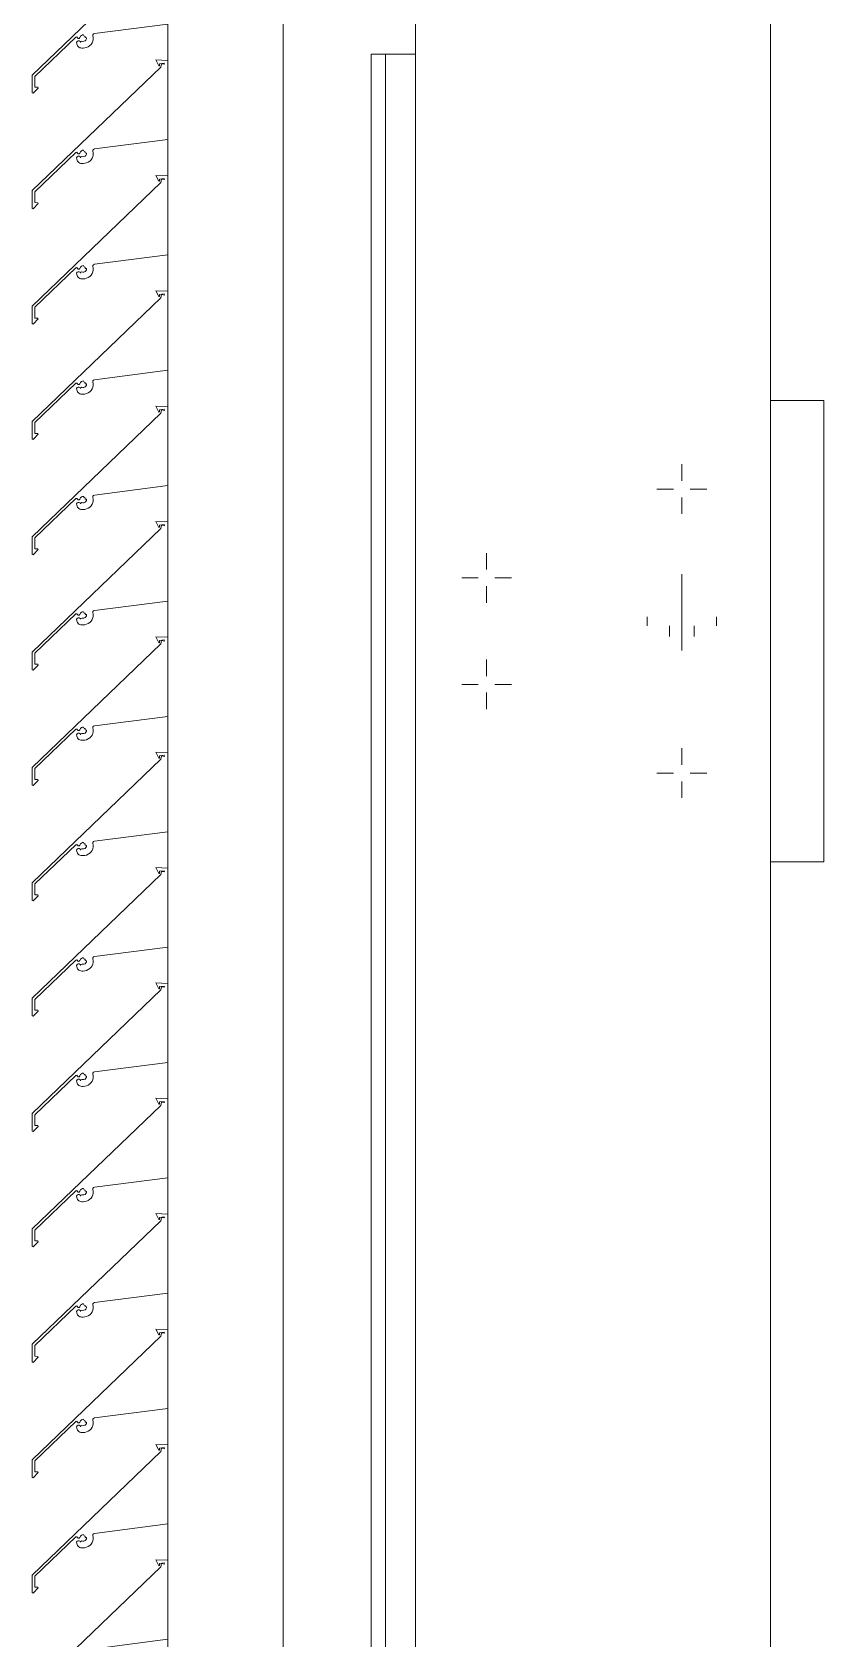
# Model space of a CAD drawing. Header units: millimetres. Extents: x -220592 to 404889, y -217665 to 38245.
# Drawn here: x 7742.18 to 7746.64, y -48067.49 to -48058.44 of the extents above; entities that cross this region are included whole.
import ezdxf

# ---------------------------------------------------------------- set-up
doc = ezdxf.new("R2010")
doc.units = ezdxf.units.MM
doc.linetypes.add('XKITLINE00', pattern=[0])
doc.linetypes.add('XKITLINE02', pattern=[4, 2, -2])
doc.layers.add('Bolt', color=7, linetype='Continuous', lineweight=0)
doc.layers.add('Part', color=7, linetype='Continuous', lineweight=0)

# ---------------------------------------------------------------- blocks, each defined once
blk = doc.blocks.new('*A15047')
at = {"layer": 'Part', "color": 7, "linetype": 'XKITLINE00', "lineweight": 0}
for p, q in [((8.69, 356.643483), (8.69, 102.780027)), ((6.69, 102.780027), (6.69, 273.099959))]:
    blk.add_line(p, q, dxfattribs=at)
blk = doc.blocks.new('*A15112')
at = {"layer": 'Part', "color": 7, "linetype": 'XKITLINE00', "lineweight": 0}
for p, q in [((6.69, 151.65), (6.439864, 151.65)), ((6.439864, 151.65), (6.439864, 124.15)), ((6.519864, 124.15), (6.519864, 151.65))]:
    blk.add_line(p, q, dxfattribs=at)
blk = doc.blocks.new('*A15403')
at = {"layer": 'Part', "color": 7, "linetype": 'XKITLINE00', "lineweight": 0}
for p, q in [((5.294696, 152.26533), (5.294696, 138.465444)), ((5.944696, 152.26533), (5.944696, 138.465444))]:
    blk.add_line(p, q, dxfattribs=at)
blk = doc.blocks.new('*A15404')
at = {"layer": 'Part', "color": 7, "linetype": 'XKITLINE00', "lineweight": 0}
for p, q in [((5.255094, 151.577984), (4.529972, 150.881738)), ((5.294696, 151.615326), (5.227201, 151.61794)), ((5.227201, 151.61794), (5.242736, 151.584453)), ((5.242736, 151.584453), (5.247859, 151.584865)), ((5.247859, 151.584865), (5.247988, 151.597056)), ((5.247988, 151.597056), (5.272971, 151.600196)), ((5.257991, 151.596527), (5.255094, 151.577984)), ((5.275007, 151.593623), (5.257991, 151.596527)), ((5.272971, 151.600196), (5.275007, 151.593623)), ((4.545007, 150.875371), (4.776023, 151.096774)), ((4.776023, 151.096774), (4.781182, 151.097866)), ((4.781182, 151.097866), (4.784837, 151.093239)), ((4.784837, 151.093239), (4.789301, 151.089385)), ((4.795195, 151.089591), (4.799378, 151.093748)), ((4.799378, 151.093748), (4.802492, 151.101322)), ((4.802492, 151.101322), (4.807159, 151.106108)), ((4.807159, 151.106108), (4.813235, 151.108898)), ((4.813235, 151.108898), (4.819907, 151.10932)), ((4.819907, 151.10932), (4.822229, 151.10193)), ((4.822229, 151.10193), (4.829394, 151.100986)), ((4.829394, 151.100986), (4.828225, 151.093926)), ((4.828225, 151.093926), (4.83593, 151.09282)), ((4.83593, 151.09282), (4.835361, 151.086336)), ((4.872437, 151.104354), (4.872676, 151.109876)), ((4.873923, 151.09422), (4.872437, 151.104354)), ((4.872676, 151.109876), (4.875813, 151.114428)), ((4.873548, 151.083984), (4.873923, 151.09422)), ((4.875813, 151.114428), (4.880888, 151.116618)), ((4.880888, 151.116618), (5.294696, 151.169622)), ((4.78333, 151.071956), (4.78069, 151.066482)), ((4.78069, 151.066482), (4.781186, 151.058712)), ((4.781186, 151.058712), (4.782921, 151.053216)), ((4.782921, 151.053216), (4.785675, 151.048153)), ((4.788474, 151.075193), (4.78333, 151.071956)), ((4.785675, 151.048153), (4.789347, 151.04371)), ((4.794552, 151.075205), (4.788474, 151.075193)), ((4.789301, 151.089385), (4.795195, 151.089591)), ((4.789347, 151.04371), (4.7938, 151.040052)), ((4.7938, 151.040052), (4.79887, 151.037312)), ((4.799708, 151.071987), (4.794552, 151.075205)), ((4.79887, 151.037312), (4.804371, 151.035593)), ((4.80265, 151.066515), (4.799708, 151.071987)), ((4.80468, 151.071496), (4.80265, 151.066515)), ((4.804371, 151.035593), (4.810099, 151.034957)), ((4.809491, 151.073903), (4.80468, 151.071496)), ((4.815409, 151.072998), (4.809491, 151.073903)), ((4.810099, 151.034957), (4.816898, 151.034859)), ((4.821909, 151.073342), (4.815409, 151.072998)), ((4.816898, 151.034859), (4.827111, 151.035644)), ((4.827877, 151.07594), (4.821909, 151.073342)), ((4.827111, 151.035644), (4.837012, 151.038267)), ((4.832559, 151.080462), (4.827877, 151.07594)), ((4.835361, 151.086336), (4.832559, 151.080462)), ((4.837012, 151.038267), (4.846275, 151.04264)), ((4.846275, 151.04264), (4.854591, 151.048618)), ((4.854591, 151.048618), (4.861687, 151.056005)), ((4.861687, 151.056005), (4.867327, 151.064555)), ((4.867327, 151.064555), (4.871325, 151.073985)), ((4.871325, 151.073985), (4.873548, 151.083984)), ((4.529972, 150.881738), (4.530525, 150.782587)), ((4.54535, 150.814025), (4.545007, 150.875371)), ((4.530525, 150.782587), (4.535206, 150.780119)), ((4.535206, 150.780119), (4.563855, 150.809007)), ((4.56277, 150.813928), (4.54535, 150.814025)), ((4.563855, 150.809007), (4.56277, 150.813928))]:
    blk.add_line(p, q, dxfattribs=at)
blk = doc.blocks.new('*A15405')
at = {"layer": 'Part', "color": 7, "linetype": 'XKITLINE00', "lineweight": 0}
for p, q in [((5.255094, 150.927984), (4.529972, 150.231738)), ((5.294696, 150.965326), (5.227201, 150.96794)), ((5.227201, 150.96794), (5.242736, 150.934453)), ((5.242736, 150.934453), (5.247859, 150.934865)), ((5.247859, 150.934865), (5.247988, 150.947056)), ((5.247988, 150.947056), (5.272971, 150.950196)), ((5.257991, 150.946527), (5.255094, 150.927984)), ((5.275007, 150.943623), (5.257991, 150.946527)), ((5.272971, 150.950196), (5.275007, 150.943623)), ((4.807159, 150.456108), (4.813235, 150.458898)), ((4.813235, 150.458898), (4.819907, 150.45932)), ((4.819907, 150.45932), (4.822229, 150.45193)), ((4.872437, 150.454354), (4.872676, 150.459876)), ((4.872676, 150.459876), (4.875813, 150.464428)), ((4.875813, 150.464428), (4.880888, 150.466618)), ((4.880888, 150.466618), (5.294696, 150.519622)), ((4.545007, 150.225371), (4.776023, 150.446774)), ((4.776023, 150.446774), (4.781182, 150.447866)), ((4.78333, 150.421956), (4.78069, 150.416482)), ((4.78069, 150.416482), (4.781186, 150.408712)), ((4.781182, 150.447866), (4.784837, 150.443239)), ((4.781186, 150.408712), (4.782921, 150.403216)), ((4.782921, 150.403216), (4.785675, 150.398153)), ((4.788474, 150.425193), (4.78333, 150.421956)), ((4.784837, 150.443239), (4.789301, 150.439385)), ((4.785675, 150.398153), (4.789347, 150.39371)), ((4.794552, 150.425205), (4.788474, 150.425193)), ((4.789301, 150.439385), (4.795195, 150.439591)), ((4.789347, 150.39371), (4.7938, 150.390052)), ((4.7938, 150.390052), (4.79887, 150.387312)), ((4.799708, 150.421987), (4.794552, 150.425205)), ((4.795195, 150.439591), (4.799378, 150.443748)), ((4.79887, 150.387312), (4.804371, 150.385593)), ((4.799378, 150.443748), (4.802492, 150.451322)), ((4.80265, 150.416515), (4.799708, 150.421987)), ((4.802492, 150.451322), (4.807159, 150.456108)), ((4.80468, 150.421496), (4.80265, 150.416515)), ((4.804371, 150.385593), (4.810099, 150.384957)), ((4.809491, 150.423903), (4.80468, 150.421496)), ((4.815409, 150.422998), (4.809491, 150.423903)), ((4.810099, 150.384957), (4.816898, 150.384859)), ((4.821909, 150.423342), (4.815409, 150.422998)), ((4.816898, 150.384859), (4.827111, 150.385644)), ((4.827877, 150.42594), (4.821909, 150.423342)), ((4.822229, 150.45193), (4.829394, 150.450986)), ((4.827111, 150.385644), (4.837012, 150.388267)), ((4.832559, 150.430462), (4.827877, 150.42594)), ((4.829394, 150.450986), (4.828225, 150.443926)), ((4.828225, 150.443926), (4.83593, 150.44282)), ((4.835361, 150.436336), (4.832559, 150.430462)), ((4.83593, 150.44282), (4.835361, 150.436336)), ((4.837012, 150.388267), (4.846275, 150.39264)), ((4.846275, 150.39264), (4.854591, 150.398618)), ((4.854591, 150.398618), (4.861687, 150.406005)), ((4.861687, 150.406005), (4.867327, 150.414555)), ((4.867327, 150.414555), (4.871325, 150.423985)), ((4.871325, 150.423985), (4.873548, 150.433984)), ((4.873923, 150.44422), (4.872437, 150.454354)), ((4.873548, 150.433984), (4.873923, 150.44422)), ((4.529972, 150.231738), (4.530525, 150.132587)), ((4.54535, 150.164025), (4.545007, 150.225371)), ((4.530525, 150.132587), (4.535206, 150.130119)), ((4.535206, 150.130119), (4.563855, 150.159007)), ((4.56277, 150.163928), (4.54535, 150.164025)), ((4.563855, 150.159007), (4.56277, 150.163928))]:
    blk.add_line(p, q, dxfattribs=at)
blk = doc.blocks.new('*A15406')
at = {"layer": 'Part', "color": 7, "linetype": 'XKITLINE00', "lineweight": 0}
for p, q in [((5.255094, 150.277984), (4.529972, 149.581738)), ((5.294696, 150.315326), (5.227201, 150.31794)), ((5.227201, 150.31794), (5.242736, 150.284453)), ((5.242736, 150.284453), (5.247859, 150.284865)), ((5.247859, 150.284865), (5.247988, 150.297056)), ((5.247988, 150.297056), (5.272971, 150.300196)), ((5.257991, 150.296527), (5.255094, 150.277984)), ((5.275007, 150.293623), (5.257991, 150.296527)), ((5.272971, 150.300196), (5.275007, 150.293623)), ((4.880888, 149.816618), (5.294696, 149.869622)), ((4.545007, 149.575371), (4.776023, 149.796774)), ((4.776023, 149.796774), (4.781182, 149.797866)), ((4.78333, 149.771956), (4.78069, 149.766482)), ((4.78069, 149.766482), (4.781186, 149.758712)), ((4.781182, 149.797866), (4.784837, 149.793239)), ((4.781186, 149.758712), (4.782921, 149.753216)), ((4.782921, 149.753216), (4.785675, 149.748153)), ((4.788474, 149.775193), (4.78333, 149.771956)), ((4.784837, 149.793239), (4.789301, 149.789385)), ((4.785675, 149.748153), (4.789347, 149.74371)), ((4.794552, 149.775205), (4.788474, 149.775193)), ((4.789301, 149.789385), (4.795195, 149.789591)), ((4.789347, 149.74371), (4.7938, 149.740052)), ((4.7938, 149.740052), (4.79887, 149.737312)), ((4.799708, 149.771987), (4.794552, 149.775205)), ((4.795195, 149.789591), (4.799378, 149.793748)), ((4.79887, 149.737312), (4.804371, 149.735593)), ((4.799378, 149.793748), (4.802492, 149.801322)), ((4.80265, 149.766515), (4.799708, 149.771987)), ((4.802492, 149.801322), (4.807159, 149.806108)), ((4.80468, 149.771496), (4.80265, 149.766515)), ((4.804371, 149.735593), (4.810099, 149.734957)), ((4.809491, 149.773903), (4.80468, 149.771496)), ((4.807159, 149.806108), (4.813235, 149.808898)), ((4.815409, 149.772998), (4.809491, 149.773903)), ((4.810099, 149.734957), (4.816898, 149.734859)), ((4.813235, 149.808898), (4.819907, 149.80932)), ((4.821909, 149.773342), (4.815409, 149.772998)), ((4.816898, 149.734859), (4.827111, 149.735644)), ((4.819907, 149.80932), (4.822229, 149.80193)), ((4.827877, 149.77594), (4.821909, 149.773342)), ((4.822229, 149.80193), (4.829394, 149.800986)), ((4.827111, 149.735644), (4.837012, 149.738267)), ((4.832559, 149.780462), (4.827877, 149.77594)), ((4.829394, 149.800986), (4.828225, 149.793926)), ((4.828225, 149.793926), (4.83593, 149.79282)), ((4.835361, 149.786336), (4.832559, 149.780462)), ((4.83593, 149.79282), (4.835361, 149.786336)), ((4.837012, 149.738267), (4.846275, 149.74264)), ((4.846275, 149.74264), (4.854591, 149.748618)), ((4.854591, 149.748618), (4.861687, 149.756005)), ((4.861687, 149.756005), (4.867327, 149.764555)), ((4.867327, 149.764555), (4.871325, 149.773985)), ((4.871325, 149.773985), (4.873548, 149.783984)), ((4.872437, 149.804354), (4.872676, 149.809876)), ((4.873923, 149.79422), (4.872437, 149.804354)), ((4.872676, 149.809876), (4.875813, 149.814428)), ((4.873548, 149.783984), (4.873923, 149.79422)), ((4.875813, 149.814428), (4.880888, 149.816618)), ((4.529972, 149.581738), (4.530525, 149.482587)), ((4.54535, 149.514025), (4.545007, 149.575371)), ((4.530525, 149.482587), (4.535206, 149.480119)), ((4.535206, 149.480119), (4.563855, 149.509007)), ((4.56277, 149.513928), (4.54535, 149.514025)), ((4.563855, 149.509007), (4.56277, 149.513928))]:
    blk.add_line(p, q, dxfattribs=at)
blk = doc.blocks.new('*A15407')
at = {"layer": 'Part', "color": 7, "linetype": 'XKITLINE00', "lineweight": 0}
for p, q in [((5.294696, 149.665326), (5.227201, 149.66794)), ((5.227201, 149.66794), (5.242736, 149.634453)), ((5.247859, 149.634865), (5.247988, 149.647056)), ((5.247988, 149.647056), (5.272971, 149.650196)), ((5.257991, 149.646527), (5.255094, 149.627984)), ((5.275007, 149.643623), (5.257991, 149.646527)), ((5.272971, 149.650196), (5.275007, 149.643623)), ((5.255094, 149.627984), (4.529972, 148.931738)), ((5.242736, 149.634453), (5.247859, 149.634865)), ((4.880888, 149.166618), (5.294696, 149.219622)), ((4.545007, 148.925371), (4.776023, 149.146774)), ((4.776023, 149.146774), (4.781182, 149.147866)), ((4.78333, 149.121956), (4.78069, 149.116482)), ((4.78069, 149.116482), (4.781186, 149.108712)), ((4.781182, 149.147866), (4.784837, 149.143239)), ((4.781186, 149.108712), (4.782921, 149.103216)), ((4.782921, 149.103216), (4.785675, 149.098153)), ((4.788474, 149.125193), (4.78333, 149.121956)), ((4.784837, 149.143239), (4.789301, 149.139385)), ((4.794552, 149.125205), (4.788474, 149.125193)), ((4.789301, 149.139385), (4.795195, 149.139591)), ((4.799708, 149.121987), (4.794552, 149.125205)), ((4.795195, 149.139591), (4.799378, 149.143748)), ((4.799378, 149.143748), (4.802492, 149.151322)), ((4.80265, 149.116515), (4.799708, 149.121987)), ((4.802492, 149.151322), (4.807159, 149.156108)), ((4.80468, 149.121496), (4.80265, 149.116515)), ((4.809491, 149.123903), (4.80468, 149.121496)), ((4.807159, 149.156108), (4.813235, 149.158898)), ((4.815409, 149.122998), (4.809491, 149.123903)), ((4.813235, 149.158898), (4.819907, 149.15932)), ((4.821909, 149.123342), (4.815409, 149.122998)), ((4.819907, 149.15932), (4.822229, 149.15193)), ((4.827877, 149.12594), (4.821909, 149.123342)), ((4.822229, 149.15193), (4.829394, 149.150986)), ((4.832559, 149.130462), (4.827877, 149.12594)), ((4.829394, 149.150986), (4.828225, 149.143926)), ((4.828225, 149.143926), (4.83593, 149.14282)), ((4.835361, 149.136336), (4.832559, 149.130462)), ((4.83593, 149.14282), (4.835361, 149.136336)), ((4.846275, 149.09264), (4.854591, 149.098618)), ((4.854591, 149.098618), (4.861687, 149.106005)), ((4.861687, 149.106005), (4.867327, 149.114555)), ((4.867327, 149.114555), (4.871325, 149.123985)), ((4.871325, 149.123985), (4.873548, 149.133984)), ((4.872437, 149.154354), (4.872676, 149.159876)), ((4.873923, 149.14422), (4.872437, 149.154354)), ((4.872676, 149.159876), (4.875813, 149.164428)), ((4.873548, 149.133984), (4.873923, 149.14422)), ((4.875813, 149.164428), (4.880888, 149.166618)), ((4.785675, 149.098153), (4.789347, 149.09371)), ((4.789347, 149.09371), (4.7938, 149.090052)), ((4.7938, 149.090052), (4.79887, 149.087312)), ((4.79887, 149.087312), (4.804371, 149.085593)), ((4.804371, 149.085593), (4.810099, 149.084957)), ((4.810099, 149.084957), (4.816898, 149.084859)), ((4.816898, 149.084859), (4.827111, 149.085644)), ((4.827111, 149.085644), (4.837012, 149.088267)), ((4.837012, 149.088267), (4.846275, 149.09264)), ((4.529972, 148.931738), (4.530525, 148.832587)), ((4.54535, 148.864025), (4.545007, 148.925371)), ((4.530525, 148.832587), (4.535206, 148.830119)), ((4.535206, 148.830119), (4.563855, 148.859007)), ((4.56277, 148.863928), (4.54535, 148.864025)), ((4.563855, 148.859007), (4.56277, 148.863928))]:
    blk.add_line(p, q, dxfattribs=at)
blk = doc.blocks.new('*A15408')
at = {"layer": 'Part', "color": 7, "linetype": 'XKITLINE00', "lineweight": 0}
for p, q in [((5.294696, 149.015326), (5.227201, 149.01794)), ((5.227201, 149.01794), (5.242736, 148.984453)), ((5.255094, 148.977984), (4.529972, 148.281738)), ((5.242736, 148.984453), (5.247859, 148.984865)), ((5.247859, 148.984865), (5.247988, 148.997056)), ((5.247988, 148.997056), (5.272971, 149.000196)), ((5.257991, 148.996527), (5.255094, 148.977984)), ((5.275007, 148.993623), (5.257991, 148.996527)), ((5.272971, 149.000196), (5.275007, 148.993623)), ((4.880888, 148.516618), (5.294696, 148.569622)), ((4.545007, 148.275371), (4.776023, 148.496774)), ((4.776023, 148.496774), (4.781182, 148.497866)), ((4.78333, 148.471956), (4.78069, 148.466482)), ((4.78069, 148.466482), (4.781186, 148.458712)), ((4.781182, 148.497866), (4.784837, 148.493239)), ((4.788474, 148.475193), (4.78333, 148.471956)), ((4.784837, 148.493239), (4.789301, 148.489385)), ((4.794552, 148.475205), (4.788474, 148.475193)), ((4.789301, 148.489385), (4.795195, 148.489591)), ((4.799708, 148.471987), (4.794552, 148.475205)), ((4.795195, 148.489591), (4.799378, 148.493748)), ((4.799378, 148.493748), (4.802492, 148.501322)), ((4.80265, 148.466515), (4.799708, 148.471987)), ((4.802492, 148.501322), (4.807159, 148.506108)), ((4.80468, 148.471496), (4.80265, 148.466515)), ((4.809491, 148.473903), (4.80468, 148.471496)), ((4.807159, 148.506108), (4.813235, 148.508898)), ((4.815409, 148.472998), (4.809491, 148.473903)), ((4.813235, 148.508898), (4.819907, 148.50932)), ((4.821909, 148.473342), (4.815409, 148.472998)), ((4.819907, 148.50932), (4.822229, 148.50193)), ((4.827877, 148.47594), (4.821909, 148.473342)), ((4.822229, 148.50193), (4.829394, 148.500986)), ((4.832559, 148.480462), (4.827877, 148.47594)), ((4.829394, 148.500986), (4.828225, 148.493926)), ((4.828225, 148.493926), (4.83593, 148.49282)), ((4.835361, 148.486336), (4.832559, 148.480462)), ((4.83593, 148.49282), (4.835361, 148.486336)), ((4.867327, 148.464555), (4.871325, 148.473985)), ((4.871325, 148.473985), (4.873548, 148.483984)), ((4.872437, 148.504354), (4.872676, 148.509876)), ((4.873923, 148.49422), (4.872437, 148.504354)), ((4.872676, 148.509876), (4.875813, 148.514428)), ((4.873548, 148.483984), (4.873923, 148.49422)), ((4.875813, 148.514428), (4.880888, 148.516618)), ((4.781186, 148.458712), (4.782921, 148.453216)), ((4.782921, 148.453216), (4.785675, 148.448153)), ((4.785675, 148.448153), (4.789347, 148.44371)), ((4.789347, 148.44371), (4.7938, 148.440052)), ((4.7938, 148.440052), (4.79887, 148.437312)), ((4.79887, 148.437312), (4.804371, 148.435593)), ((4.804371, 148.435593), (4.810099, 148.434957)), ((4.810099, 148.434957), (4.816898, 148.434859)), ((4.816898, 148.434859), (4.827111, 148.435644)), ((4.827111, 148.435644), (4.837012, 148.438267)), ((4.837012, 148.438267), (4.846275, 148.44264)), ((4.846275, 148.44264), (4.854591, 148.448618)), ((4.854591, 148.448618), (4.861687, 148.456005)), ((4.861687, 148.456005), (4.867327, 148.464555)), ((4.529972, 148.281738), (4.530525, 148.182587)), ((4.535206, 148.180119), (4.563855, 148.209007)), ((4.54535, 148.214025), (4.545007, 148.275371)), ((4.56277, 148.213928), (4.54535, 148.214025)), ((4.563855, 148.209007), (4.56277, 148.213928)), ((4.530525, 148.182587), (4.535206, 148.180119))]:
    blk.add_line(p, q, dxfattribs=at)
blk = doc.blocks.new('*A15409')
at = {"layer": 'Part', "color": 7, "linetype": 'XKITLINE00', "lineweight": 0}
for p, q in [((5.255094, 148.327984), (4.529972, 147.631738)), ((5.294696, 148.365326), (5.227201, 148.36794)), ((5.227201, 148.36794), (5.242736, 148.334453)), ((5.242736, 148.334453), (5.247859, 148.334865)), ((5.247859, 148.334865), (5.247988, 148.347056)), ((5.247988, 148.347056), (5.272971, 148.350196)), ((5.257991, 148.346527), (5.255094, 148.327984)), ((5.275007, 148.343623), (5.257991, 148.346527)), ((5.272971, 148.350196), (5.275007, 148.343623)), ((4.545007, 147.625371), (4.776023, 147.846774)), ((4.776023, 147.846774), (4.781182, 147.847866)), ((4.781182, 147.847866), (4.784837, 147.843239)), ((4.784837, 147.843239), (4.789301, 147.839385)), ((4.789301, 147.839385), (4.795195, 147.839591)), ((4.795195, 147.839591), (4.799378, 147.843748)), ((4.799378, 147.843748), (4.802492, 147.851322)), ((4.802492, 147.851322), (4.807159, 147.856108)), ((4.807159, 147.856108), (4.813235, 147.858898)), ((4.813235, 147.858898), (4.819907, 147.85932)), ((4.819907, 147.85932), (4.822229, 147.85193)), ((4.822229, 147.85193), (4.829394, 147.850986)), ((4.829394, 147.850986), (4.828225, 147.843926)), ((4.828225, 147.843926), (4.83593, 147.84282)), ((4.835361, 147.836336), (4.832559, 147.830462)), ((4.83593, 147.84282), (4.835361, 147.836336)), ((4.871325, 147.823985), (4.873548, 147.833984)), ((4.872437, 147.854354), (4.872676, 147.859876)), ((4.873923, 147.84422), (4.872437, 147.854354)), ((4.872676, 147.859876), (4.875813, 147.864428)), ((4.873548, 147.833984), (4.873923, 147.84422)), ((4.875813, 147.864428), (4.880888, 147.866618)), ((4.880888, 147.866618), (5.294696, 147.919622)), ((4.78333, 147.821956), (4.78069, 147.816482)), ((4.78069, 147.816482), (4.781186, 147.808712)), ((4.781186, 147.808712), (4.782921, 147.803216)), ((4.782921, 147.803216), (4.785675, 147.798153)), ((4.788474, 147.825193), (4.78333, 147.821956)), ((4.785675, 147.798153), (4.789347, 147.79371)), ((4.794552, 147.825205), (4.788474, 147.825193)), ((4.789347, 147.79371), (4.7938, 147.790052)), ((4.7938, 147.790052), (4.79887, 147.787312)), ((4.799708, 147.821987), (4.794552, 147.825205)), ((4.79887, 147.787312), (4.804371, 147.785593)), ((4.80265, 147.816515), (4.799708, 147.821987)), ((4.80468, 147.821496), (4.80265, 147.816515)), ((4.804371, 147.785593), (4.810099, 147.784957)), ((4.809491, 147.823903), (4.80468, 147.821496)), ((4.815409, 147.822998), (4.809491, 147.823903)), ((4.810099, 147.784957), (4.816898, 147.784859)), ((4.821909, 147.823342), (4.815409, 147.822998)), ((4.816898, 147.784859), (4.827111, 147.785644)), ((4.827877, 147.82594), (4.821909, 147.823342)), ((4.827111, 147.785644), (4.837012, 147.788267)), ((4.832559, 147.830462), (4.827877, 147.82594)), ((4.837012, 147.788267), (4.846275, 147.79264)), ((4.846275, 147.79264), (4.854591, 147.798618)), ((4.854591, 147.798618), (4.861687, 147.806005)), ((4.861687, 147.806005), (4.867327, 147.814555)), ((4.867327, 147.814555), (4.871325, 147.823985)), ((4.529972, 147.631738), (4.530525, 147.532587)), ((4.54535, 147.564025), (4.545007, 147.625371)), ((4.56277, 147.563928), (4.54535, 147.564025)), ((4.563855, 147.559007), (4.56277, 147.563928)), ((4.530525, 147.532587), (4.535206, 147.530119)), ((4.535206, 147.530119), (4.563855, 147.559007))]:
    blk.add_line(p, q, dxfattribs=at)
blk = doc.blocks.new('*A15410')
at = {"layer": 'Part', "color": 7, "linetype": 'XKITLINE00', "lineweight": 0}
for p, q in [((5.255094, 147.677984), (4.529972, 146.981738)), ((5.294696, 147.715326), (5.227201, 147.71794)), ((5.227201, 147.71794), (5.242736, 147.684453)), ((5.242736, 147.684453), (5.247859, 147.684865)), ((5.247859, 147.684865), (5.247988, 147.697056)), ((5.247988, 147.697056), (5.272971, 147.700196)), ((5.257991, 147.696527), (5.255094, 147.677984)), ((5.275007, 147.693623), (5.257991, 147.696527)), ((5.272971, 147.700196), (5.275007, 147.693623)), ((4.776023, 147.196774), (4.781182, 147.197866)), ((4.781182, 147.197866), (4.784837, 147.193239)), ((4.799378, 147.193748), (4.802492, 147.201322)), ((4.802492, 147.201322), (4.807159, 147.206108)), ((4.807159, 147.206108), (4.813235, 147.208898)), ((4.813235, 147.208898), (4.819907, 147.20932)), ((4.819907, 147.20932), (4.822229, 147.20193)), ((4.822229, 147.20193), (4.829394, 147.200986)), ((4.829394, 147.200986), (4.828225, 147.193926)), ((4.872437, 147.204354), (4.872676, 147.209876)), ((4.873923, 147.19422), (4.872437, 147.204354)), ((4.872676, 147.209876), (4.875813, 147.214428)), ((4.875813, 147.214428), (4.880888, 147.216618)), ((4.880888, 147.216618), (5.294696, 147.269622)), ((4.545007, 146.975371), (4.776023, 147.196774)), ((4.78333, 147.171956), (4.78069, 147.166482)), ((4.78069, 147.166482), (4.781186, 147.158712)), ((4.781186, 147.158712), (4.782921, 147.153216)), ((4.782921, 147.153216), (4.785675, 147.148153)), ((4.788474, 147.175193), (4.78333, 147.171956)), ((4.784837, 147.193239), (4.789301, 147.189385)), ((4.785675, 147.148153), (4.789347, 147.14371)), ((4.794552, 147.175205), (4.788474, 147.175193)), ((4.789301, 147.189385), (4.795195, 147.189591)), ((4.789347, 147.14371), (4.7938, 147.140052)), ((4.7938, 147.140052), (4.79887, 147.137312)), ((4.799708, 147.171987), (4.794552, 147.175205)), ((4.795195, 147.189591), (4.799378, 147.193748)), ((4.79887, 147.137312), (4.804371, 147.135593)), ((4.80265, 147.166515), (4.799708, 147.171987)), ((4.80468, 147.171496), (4.80265, 147.166515)), ((4.804371, 147.135593), (4.810099, 147.134957)), ((4.809491, 147.173903), (4.80468, 147.171496)), ((4.815409, 147.172998), (4.809491, 147.173903)), ((4.810099, 147.134957), (4.816898, 147.134859)), ((4.821909, 147.173342), (4.815409, 147.172998)), ((4.816898, 147.134859), (4.827111, 147.135644)), ((4.827877, 147.17594), (4.821909, 147.173342)), ((4.827111, 147.135644), (4.837012, 147.138267)), ((4.832559, 147.180462), (4.827877, 147.17594)), ((4.828225, 147.193926), (4.83593, 147.19282)), ((4.835361, 147.186336), (4.832559, 147.180462)), ((4.83593, 147.19282), (4.835361, 147.186336)), ((4.837012, 147.138267), (4.846275, 147.14264)), ((4.846275, 147.14264), (4.854591, 147.148618)), ((4.854591, 147.148618), (4.861687, 147.156005)), ((4.861687, 147.156005), (4.867327, 147.164555)), ((4.867327, 147.164555), (4.871325, 147.173985)), ((4.871325, 147.173985), (4.873548, 147.183984)), ((4.873548, 147.183984), (4.873923, 147.19422)), ((4.529972, 146.981738), (4.530525, 146.882587)), ((4.54535, 146.914025), (4.545007, 146.975371)), ((4.530525, 146.882587), (4.535206, 146.880119)), ((4.535206, 146.880119), (4.563855, 146.909007)), ((4.56277, 146.913928), (4.54535, 146.914025)), ((4.563855, 146.909007), (4.56277, 146.913928))]:
    blk.add_line(p, q, dxfattribs=at)
blk = doc.blocks.new('*A15411')
at = {"layer": 'Part', "color": 7, "linetype": 'XKITLINE00', "lineweight": 0}
for p, q in [((5.255094, 147.027984), (4.529972, 146.331738)), ((5.294696, 147.065326), (5.227201, 147.06794)), ((5.227201, 147.06794), (5.242736, 147.034453)), ((5.242736, 147.034453), (5.247859, 147.034865)), ((5.247859, 147.034865), (5.247988, 147.047056)), ((5.247988, 147.047056), (5.272971, 147.050196)), ((5.257991, 147.046527), (5.255094, 147.027984)), ((5.275007, 147.043623), (5.257991, 147.046527)), ((5.272971, 147.050196), (5.275007, 147.043623)), ((4.872676, 146.559876), (4.875813, 146.564428)), ((4.875813, 146.564428), (4.880888, 146.566618)), ((4.880888, 146.566618), (5.294696, 146.619622)), ((4.545007, 146.325371), (4.776023, 146.546774)), ((4.776023, 146.546774), (4.781182, 146.547866)), ((4.78333, 146.521956), (4.78069, 146.516482)), ((4.78069, 146.516482), (4.781186, 146.508712)), ((4.781182, 146.547866), (4.784837, 146.543239)), ((4.781186, 146.508712), (4.782921, 146.503216)), ((4.782921, 146.503216), (4.785675, 146.498153)), ((4.788474, 146.525193), (4.78333, 146.521956)), ((4.784837, 146.543239), (4.789301, 146.539385)), ((4.785675, 146.498153), (4.789347, 146.49371)), ((4.794552, 146.525205), (4.788474, 146.525193)), ((4.789301, 146.539385), (4.795195, 146.539591)), ((4.789347, 146.49371), (4.7938, 146.490052)), ((4.7938, 146.490052), (4.79887, 146.487312)), ((4.799708, 146.521987), (4.794552, 146.525205)), ((4.795195, 146.539591), (4.799378, 146.543748)), ((4.79887, 146.487312), (4.804371, 146.485593)), ((4.799378, 146.543748), (4.802492, 146.551322)), ((4.80265, 146.516515), (4.799708, 146.521987)), ((4.802492, 146.551322), (4.807159, 146.556108)), ((4.80468, 146.521496), (4.80265, 146.516515)), ((4.804371, 146.485593), (4.810099, 146.484957)), ((4.809491, 146.523903), (4.80468, 146.521496)), ((4.807159, 146.556108), (4.813235, 146.558898)), ((4.815409, 146.522998), (4.809491, 146.523903)), ((4.810099, 146.484957), (4.816898, 146.484859)), ((4.813235, 146.558898), (4.819907, 146.55932)), ((4.821909, 146.523342), (4.815409, 146.522998)), ((4.816898, 146.484859), (4.827111, 146.485644)), ((4.819907, 146.55932), (4.822229, 146.55193)), ((4.827877, 146.52594), (4.821909, 146.523342)), ((4.822229, 146.55193), (4.829394, 146.550986)), ((4.827111, 146.485644), (4.837012, 146.488267)), ((4.832559, 146.530462), (4.827877, 146.52594)), ((4.829394, 146.550986), (4.828225, 146.543926)), ((4.828225, 146.543926), (4.83593, 146.54282)), ((4.835361, 146.536336), (4.832559, 146.530462)), ((4.83593, 146.54282), (4.835361, 146.536336)), ((4.837012, 146.488267), (4.846275, 146.49264)), ((4.846275, 146.49264), (4.854591, 146.498618)), ((4.854591, 146.498618), (4.861687, 146.506005)), ((4.861687, 146.506005), (4.867327, 146.514555)), ((4.867327, 146.514555), (4.871325, 146.523985)), ((4.871325, 146.523985), (4.873548, 146.533984)), ((4.872437, 146.554354), (4.872676, 146.559876)), ((4.873923, 146.54422), (4.872437, 146.554354)), ((4.873548, 146.533984), (4.873923, 146.54422)), ((4.529972, 146.331738), (4.530525, 146.232587)), ((4.54535, 146.264025), (4.545007, 146.325371)), ((4.530525, 146.232587), (4.535206, 146.230119)), ((4.535206, 146.230119), (4.563855, 146.259007)), ((4.56277, 146.263928), (4.54535, 146.264025)), ((4.563855, 146.259007), (4.56277, 146.263928))]:
    blk.add_line(p, q, dxfattribs=at)
blk = doc.blocks.new('*A15412')
at = {"layer": 'Part', "color": 7, "linetype": 'XKITLINE00', "lineweight": 0}
for p, q in [((5.294696, 146.415326), (5.227201, 146.41794)), ((5.227201, 146.41794), (5.242736, 146.384453)), ((5.242736, 146.384453), (5.247859, 146.384865)), ((5.247859, 146.384865), (5.247988, 146.397056)), ((5.247988, 146.397056), (5.272971, 146.400196)), ((5.257991, 146.396527), (5.255094, 146.377984)), ((5.275007, 146.393623), (5.257991, 146.396527)), ((5.272971, 146.400196), (5.275007, 146.393623)), ((5.255094, 146.377984), (4.529972, 145.681738)), ((4.880888, 145.916618), (5.294696, 145.969622)), ((4.545007, 145.675371), (4.776023, 145.896774)), ((4.776023, 145.896774), (4.781182, 145.897866)), ((4.78333, 145.871956), (4.78069, 145.866482)), ((4.78069, 145.866482), (4.781186, 145.858712)), ((4.781182, 145.897866), (4.784837, 145.893239)), ((4.781186, 145.858712), (4.782921, 145.853216)), ((4.782921, 145.853216), (4.785675, 145.848153)), ((4.788474, 145.875193), (4.78333, 145.871956)), ((4.784837, 145.893239), (4.789301, 145.889385)), ((4.785675, 145.848153), (4.789347, 145.84371)), ((4.794552, 145.875205), (4.788474, 145.875193)), ((4.789301, 145.889385), (4.795195, 145.889591)), ((4.789347, 145.84371), (4.7938, 145.840052)), ((4.7938, 145.840052), (4.79887, 145.837312)), ((4.799708, 145.871987), (4.794552, 145.875205)), ((4.795195, 145.889591), (4.799378, 145.893748)), ((4.799378, 145.893748), (4.802492, 145.901322)), ((4.80265, 145.866515), (4.799708, 145.871987)), ((4.802492, 145.901322), (4.807159, 145.906108)), ((4.80468, 145.871496), (4.80265, 145.866515)), ((4.809491, 145.873903), (4.80468, 145.871496)), ((4.807159, 145.906108), (4.813235, 145.908898)), ((4.815409, 145.872998), (4.809491, 145.873903)), ((4.813235, 145.908898), (4.819907, 145.90932)), ((4.821909, 145.873342), (4.815409, 145.872998)), ((4.819907, 145.90932), (4.822229, 145.90193)), ((4.827877, 145.87594), (4.821909, 145.873342)), ((4.822229, 145.90193), (4.829394, 145.900986)), ((4.832559, 145.880462), (4.827877, 145.87594)), ((4.829394, 145.900986), (4.828225, 145.893926)), ((4.828225, 145.893926), (4.83593, 145.89282)), ((4.835361, 145.886336), (4.832559, 145.880462)), ((4.83593, 145.89282), (4.835361, 145.886336)), ((4.837012, 145.838267), (4.846275, 145.84264)), ((4.846275, 145.84264), (4.854591, 145.848618)), ((4.854591, 145.848618), (4.861687, 145.856005)), ((4.861687, 145.856005), (4.867327, 145.864555)), ((4.867327, 145.864555), (4.871325, 145.873985)), ((4.871325, 145.873985), (4.873548, 145.883984)), ((4.872437, 145.904354), (4.872676, 145.909876)), ((4.873923, 145.89422), (4.872437, 145.904354)), ((4.872676, 145.909876), (4.875813, 145.914428)), ((4.873548, 145.883984), (4.873923, 145.89422)), ((4.875813, 145.914428), (4.880888, 145.916618)), ((4.79887, 145.837312), (4.804371, 145.835593)), ((4.804371, 145.835593), (4.810099, 145.834957)), ((4.810099, 145.834957), (4.816898, 145.834859)), ((4.816898, 145.834859), (4.827111, 145.835644)), ((4.827111, 145.835644), (4.837012, 145.838267)), ((4.529972, 145.681738), (4.530525, 145.582587)), ((4.54535, 145.614025), (4.545007, 145.675371)), ((4.530525, 145.582587), (4.535206, 145.580119)), ((4.535206, 145.580119), (4.563855, 145.609007)), ((4.56277, 145.613928), (4.54535, 145.614025)), ((4.563855, 145.609007), (4.56277, 145.613928))]:
    blk.add_line(p, q, dxfattribs=at)
blk = doc.blocks.new('*A15413')
at = {"layer": 'Part', "color": 7, "linetype": 'XKITLINE00', "lineweight": 0}
for p, q in [((5.294696, 145.765326), (5.227201, 145.76794)), ((5.227201, 145.76794), (5.242736, 145.734453)), ((5.247988, 145.747056), (5.272971, 145.750196)), ((5.272971, 145.750196), (5.275007, 145.743623)), ((5.255094, 145.727984), (4.529972, 145.031738)), ((5.242736, 145.734453), (5.247859, 145.734865)), ((5.247859, 145.734865), (5.247988, 145.747056)), ((5.257991, 145.746527), (5.255094, 145.727984)), ((5.275007, 145.743623), (5.257991, 145.746527)), ((4.880888, 145.266618), (5.294696, 145.319622)), ((4.545007, 145.025371), (4.776023, 145.246774)), ((4.776023, 145.246774), (4.781182, 145.247866)), ((4.78333, 145.221956), (4.78069, 145.216482)), ((4.78069, 145.216482), (4.781186, 145.208712)), ((4.781182, 145.247866), (4.784837, 145.243239)), ((4.781186, 145.208712), (4.782921, 145.203216)), ((4.788474, 145.225193), (4.78333, 145.221956)), ((4.784837, 145.243239), (4.789301, 145.239385)), ((4.794552, 145.225205), (4.788474, 145.225193)), ((4.789301, 145.239385), (4.795195, 145.239591)), ((4.799708, 145.221987), (4.794552, 145.225205)), ((4.795195, 145.239591), (4.799378, 145.243748)), ((4.799378, 145.243748), (4.802492, 145.251322)), ((4.80265, 145.216515), (4.799708, 145.221987)), ((4.802492, 145.251322), (4.807159, 145.256108)), ((4.80468, 145.221496), (4.80265, 145.216515)), ((4.809491, 145.223903), (4.80468, 145.221496)), ((4.807159, 145.256108), (4.813235, 145.258898)), ((4.815409, 145.222998), (4.809491, 145.223903)), ((4.813235, 145.258898), (4.819907, 145.25932)), ((4.821909, 145.223342), (4.815409, 145.222998)), ((4.819907, 145.25932), (4.822229, 145.25193)), ((4.827877, 145.22594), (4.821909, 145.223342)), ((4.822229, 145.25193), (4.829394, 145.250986)), ((4.832559, 145.230462), (4.827877, 145.22594)), ((4.829394, 145.250986), (4.828225, 145.243926)), ((4.828225, 145.243926), (4.83593, 145.24282)), ((4.835361, 145.236336), (4.832559, 145.230462)), ((4.83593, 145.24282), (4.835361, 145.236336)), ((4.854591, 145.198618), (4.861687, 145.206005)), ((4.861687, 145.206005), (4.867327, 145.214555)), ((4.867327, 145.214555), (4.871325, 145.223985)), ((4.871325, 145.223985), (4.873548, 145.233984)), ((4.872437, 145.254354), (4.872676, 145.259876)), ((4.873923, 145.24422), (4.872437, 145.254354)), ((4.872676, 145.259876), (4.875813, 145.264428)), ((4.873548, 145.233984), (4.873923, 145.24422)), ((4.875813, 145.264428), (4.880888, 145.266618)), ((4.782921, 145.203216), (4.785675, 145.198153)), ((4.785675, 145.198153), (4.789347, 145.19371)), ((4.789347, 145.19371), (4.7938, 145.190052)), ((4.7938, 145.190052), (4.79887, 145.187312)), ((4.79887, 145.187312), (4.804371, 145.185593)), ((4.804371, 145.185593), (4.810099, 145.184957)), ((4.810099, 145.184957), (4.816898, 145.184859)), ((4.816898, 145.184859), (4.827111, 145.185644)), ((4.827111, 145.185644), (4.837012, 145.188267)), ((4.837012, 145.188267), (4.846275, 145.19264)), ((4.846275, 145.19264), (4.854591, 145.198618)), ((4.529972, 145.031738), (4.530525, 144.932587)), ((4.54535, 144.964025), (4.545007, 145.025371)), ((4.535206, 144.930119), (4.563855, 144.959007)), ((4.56277, 144.963928), (4.54535, 144.964025)), ((4.563855, 144.959007), (4.56277, 144.963928)), ((4.530525, 144.932587), (4.535206, 144.930119))]:
    blk.add_line(p, q, dxfattribs=at)
blk = doc.blocks.new('*A15414')
at = {"layer": 'Part', "color": 7, "linetype": 'XKITLINE00', "lineweight": 0}
for p, q in [((5.294696, 145.115326), (5.227201, 145.11794)), ((5.227201, 145.11794), (5.242736, 145.084453)), ((5.255094, 145.077984), (4.529972, 144.381738)), ((5.242736, 145.084453), (5.247859, 145.084865)), ((5.247859, 145.084865), (5.247988, 145.097056)), ((5.247988, 145.097056), (5.272971, 145.100196)), ((5.257991, 145.096527), (5.255094, 145.077984)), ((5.275007, 145.093623), (5.257991, 145.096527)), ((5.272971, 145.100196), (5.275007, 145.093623)), ((4.880888, 144.616618), (5.294696, 144.669622)), ((4.545007, 144.375371), (4.776023, 144.596774)), ((4.776023, 144.596774), (4.781182, 144.597866)), ((4.781182, 144.597866), (4.784837, 144.593239)), ((4.788474, 144.575193), (4.78333, 144.571956)), ((4.784837, 144.593239), (4.789301, 144.589385)), ((4.794552, 144.575205), (4.788474, 144.575193)), ((4.789301, 144.589385), (4.795195, 144.589591)), ((4.799708, 144.571987), (4.794552, 144.575205)), ((4.795195, 144.589591), (4.799378, 144.593748)), ((4.799378, 144.593748), (4.802492, 144.601322)), ((4.802492, 144.601322), (4.807159, 144.606108)), ((4.809491, 144.573903), (4.80468, 144.571496)), ((4.807159, 144.606108), (4.813235, 144.608898)), ((4.815409, 144.572998), (4.809491, 144.573903)), ((4.813235, 144.608898), (4.819907, 144.60932)), ((4.821909, 144.573342), (4.815409, 144.572998)), ((4.819907, 144.60932), (4.822229, 144.60193)), ((4.827877, 144.57594), (4.821909, 144.573342)), ((4.822229, 144.60193), (4.829394, 144.600986)), ((4.832559, 144.580462), (4.827877, 144.57594)), ((4.829394, 144.600986), (4.828225, 144.593926)), ((4.828225, 144.593926), (4.83593, 144.59282)), ((4.835361, 144.586336), (4.832559, 144.580462)), ((4.83593, 144.59282), (4.835361, 144.586336)), ((4.867327, 144.564555), (4.871325, 144.573985)), ((4.871325, 144.573985), (4.873548, 144.583984)), ((4.872437, 144.604354), (4.872676, 144.609876)), ((4.873923, 144.59422), (4.872437, 144.604354)), ((4.872676, 144.609876), (4.875813, 144.614428)), ((4.873548, 144.583984), (4.873923, 144.59422)), ((4.875813, 144.614428), (4.880888, 144.616618)), ((4.78333, 144.571956), (4.78069, 144.566482)), ((4.78069, 144.566482), (4.781186, 144.558712)), ((4.781186, 144.558712), (4.782921, 144.553216)), ((4.782921, 144.553216), (4.785675, 144.548153)), ((4.785675, 144.548153), (4.789347, 144.54371)), ((4.789347, 144.54371), (4.7938, 144.540052)), ((4.7938, 144.540052), (4.79887, 144.537312)), ((4.79887, 144.537312), (4.804371, 144.535593)), ((4.80265, 144.566515), (4.799708, 144.571987)), ((4.80468, 144.571496), (4.80265, 144.566515)), ((4.804371, 144.535593), (4.810099, 144.534957)), ((4.810099, 144.534957), (4.816898, 144.534859)), ((4.816898, 144.534859), (4.827111, 144.535644)), ((4.827111, 144.535644), (4.837012, 144.538267)), ((4.837012, 144.538267), (4.846275, 144.54264)), ((4.846275, 144.54264), (4.854591, 144.548618)), ((4.854591, 144.548618), (4.861687, 144.556005)), ((4.861687, 144.556005), (4.867327, 144.564555)), ((4.529972, 144.381738), (4.530525, 144.282587)), ((4.535206, 144.280119), (4.563855, 144.309007)), ((4.54535, 144.314025), (4.545007, 144.375371)), ((4.56277, 144.313928), (4.54535, 144.314025)), ((4.563855, 144.309007), (4.56277, 144.313928)), ((4.530525, 144.282587), (4.535206, 144.280119))]:
    blk.add_line(p, q, dxfattribs=at)
blk = doc.blocks.new('*A15415')
at = {"layer": 'Part', "color": 7, "linetype": 'XKITLINE00', "lineweight": 0}
for p, q in [((5.255094, 144.427984), (4.529972, 143.731738)), ((5.294696, 144.465326), (5.227201, 144.46794)), ((5.227201, 144.46794), (5.242736, 144.434453)), ((5.242736, 144.434453), (5.247859, 144.434865)), ((5.247859, 144.434865), (5.247988, 144.447056)), ((5.247988, 144.447056), (5.272971, 144.450196)), ((5.257991, 144.446527), (5.255094, 144.427984)), ((5.275007, 144.443623), (5.257991, 144.446527)), ((5.272971, 144.450196), (5.275007, 144.443623)), ((4.545007, 143.725371), (4.776023, 143.946774)), ((4.776023, 143.946774), (4.781182, 143.947866)), ((4.781182, 143.947866), (4.784837, 143.943239)), ((4.784837, 143.943239), (4.789301, 143.939385)), ((4.789301, 143.939385), (4.795195, 143.939591)), ((4.795195, 143.939591), (4.799378, 143.943748)), ((4.799378, 143.943748), (4.802492, 143.951322)), ((4.802492, 143.951322), (4.807159, 143.956108)), ((4.807159, 143.956108), (4.813235, 143.958898)), ((4.813235, 143.958898), (4.819907, 143.95932)), ((4.819907, 143.95932), (4.822229, 143.95193)), ((4.822229, 143.95193), (4.829394, 143.950986)), ((4.829394, 143.950986), (4.828225, 143.943926)), ((4.828225, 143.943926), (4.83593, 143.94282)), ((4.83593, 143.94282), (4.835361, 143.936336)), ((4.872437, 143.954354), (4.872676, 143.959876)), ((4.873923, 143.94422), (4.872437, 143.954354)), ((4.872676, 143.959876), (4.875813, 143.964428)), ((4.873548, 143.933984), (4.873923, 143.94422)), ((4.875813, 143.964428), (4.880888, 143.966618)), ((4.880888, 143.966618), (5.294696, 144.019622)), ((4.78333, 143.921956), (4.78069, 143.916482)), ((4.78069, 143.916482), (4.781186, 143.908712)), ((4.781186, 143.908712), (4.782921, 143.903216)), ((4.782921, 143.903216), (4.785675, 143.898153)), ((4.788474, 143.925193), (4.78333, 143.921956)), ((4.785675, 143.898153), (4.789347, 143.89371)), ((4.794552, 143.925205), (4.788474, 143.925193)), ((4.789347, 143.89371), (4.7938, 143.890052)), ((4.7938, 143.890052), (4.79887, 143.887312)), ((4.799708, 143.921987), (4.794552, 143.925205)), ((4.79887, 143.887312), (4.804371, 143.885593)), ((4.80265, 143.916515), (4.799708, 143.921987)), ((4.80468, 143.921496), (4.80265, 143.916515)), ((4.804371, 143.885593), (4.810099, 143.884957)), ((4.809491, 143.923903), (4.80468, 143.921496)), ((4.815409, 143.922998), (4.809491, 143.923903)), ((4.810099, 143.884957), (4.816898, 143.884859)), ((4.821909, 143.923342), (4.815409, 143.922998)), ((4.816898, 143.884859), (4.827111, 143.885644)), ((4.827877, 143.92594), (4.821909, 143.923342)), ((4.827111, 143.885644), (4.837012, 143.888267)), ((4.832559, 143.930462), (4.827877, 143.92594)), ((4.835361, 143.936336), (4.832559, 143.930462)), ((4.837012, 143.888267), (4.846275, 143.89264)), ((4.846275, 143.89264), (4.854591, 143.898618)), ((4.854591, 143.898618), (4.861687, 143.906005)), ((4.861687, 143.906005), (4.867327, 143.914555)), ((4.867327, 143.914555), (4.871325, 143.923985)), ((4.871325, 143.923985), (4.873548, 143.933984)), ((4.529972, 143.731738), (4.530525, 143.632587)), ((4.54535, 143.664025), (4.545007, 143.725371)), ((4.530525, 143.632587), (4.535206, 143.630119)), ((4.535206, 143.630119), (4.563855, 143.659007)), ((4.56277, 143.663928), (4.54535, 143.664025)), ((4.563855, 143.659007), (4.56277, 143.663928))]:
    blk.add_line(p, q, dxfattribs=at)
blk = doc.blocks.new('*A15416')
at = {"layer": 'Part', "color": 7, "linetype": 'XKITLINE00', "lineweight": 0}
for p, q in [((5.255094, 143.777984), (4.529972, 143.081738)), ((5.294696, 143.815326), (5.227201, 143.81794)), ((5.227201, 143.81794), (5.242736, 143.784453)), ((5.242736, 143.784453), (5.247859, 143.784865)), ((5.247859, 143.784865), (5.247988, 143.797056)), ((5.247988, 143.797056), (5.272971, 143.800196)), ((5.257991, 143.796527), (5.255094, 143.777984)), ((5.275007, 143.793623), (5.257991, 143.796527)), ((5.272971, 143.800196), (5.275007, 143.793623)), ((4.802492, 143.301322), (4.807159, 143.306108)), ((4.807159, 143.306108), (4.813235, 143.308898)), ((4.813235, 143.308898), (4.819907, 143.30932)), ((4.819907, 143.30932), (4.822229, 143.30193)), ((4.872437, 143.304354), (4.872676, 143.309876)), ((4.872676, 143.309876), (4.875813, 143.314428)), ((4.875813, 143.314428), (4.880888, 143.316618)), ((4.880888, 143.316618), (5.294696, 143.369622)), ((4.545007, 143.075371), (4.776023, 143.296774)), ((4.776023, 143.296774), (4.781182, 143.297866)), ((4.78333, 143.271956), (4.78069, 143.266482)), ((4.78069, 143.266482), (4.781186, 143.258712)), ((4.781182, 143.297866), (4.784837, 143.293239)), ((4.781186, 143.258712), (4.782921, 143.253216)), ((4.782921, 143.253216), (4.785675, 143.248153)), ((4.788474, 143.275193), (4.78333, 143.271956)), ((4.784837, 143.293239), (4.789301, 143.289385)), ((4.785675, 143.248153), (4.789347, 143.24371)), ((4.794552, 143.275205), (4.788474, 143.275193)), ((4.789301, 143.289385), (4.795195, 143.289591)), ((4.789347, 143.24371), (4.7938, 143.240052)), ((4.7938, 143.240052), (4.79887, 143.237312)), ((4.799708, 143.271987), (4.794552, 143.275205)), ((4.795195, 143.289591), (4.799378, 143.293748)), ((4.79887, 143.237312), (4.804371, 143.235593)), ((4.799378, 143.293748), (4.802492, 143.301322)), ((4.80265, 143.266515), (4.799708, 143.271987)), ((4.80468, 143.271496), (4.80265, 143.266515)), ((4.804371, 143.235593), (4.810099, 143.234957)), ((4.809491, 143.273903), (4.80468, 143.271496)), ((4.815409, 143.272998), (4.809491, 143.273903)), ((4.810099, 143.234957), (4.816898, 143.234859)), ((4.821909, 143.273342), (4.815409, 143.272998)), ((4.816898, 143.234859), (4.827111, 143.235644)), ((4.827877, 143.27594), (4.821909, 143.273342)), ((4.822229, 143.30193), (4.829394, 143.300986)), ((4.827111, 143.235644), (4.837012, 143.238267)), ((4.832559, 143.280462), (4.827877, 143.27594)), ((4.829394, 143.300986), (4.828225, 143.293926)), ((4.828225, 143.293926), (4.83593, 143.29282)), ((4.835361, 143.286336), (4.832559, 143.280462)), ((4.83593, 143.29282), (4.835361, 143.286336)), ((4.837012, 143.238267), (4.846275, 143.24264)), ((4.846275, 143.24264), (4.854591, 143.248618)), ((4.854591, 143.248618), (4.861687, 143.256005)), ((4.861687, 143.256005), (4.867327, 143.264555)), ((4.867327, 143.264555), (4.871325, 143.273985)), ((4.871325, 143.273985), (4.873548, 143.283984)), ((4.873923, 143.29422), (4.872437, 143.304354)), ((4.873548, 143.283984), (4.873923, 143.29422)), ((4.529972, 143.081738), (4.530525, 142.982587)), ((4.54535, 143.014025), (4.545007, 143.075371)), ((4.530525, 142.982587), (4.535206, 142.980119)), ((4.535206, 142.980119), (4.563855, 143.009007)), ((4.56277, 143.013928), (4.54535, 143.014025)), ((4.563855, 143.009007), (4.56277, 143.013928))]:
    blk.add_line(p, q, dxfattribs=at)
blk = doc.blocks.new('*A15417')
at = {"layer": 'Part', "color": 7, "linetype": 'XKITLINE00', "lineweight": 0}
for p, q in [((5.255094, 143.127984), (4.529972, 142.431738)), ((5.294696, 143.165326), (5.227201, 143.16794)), ((5.227201, 143.16794), (5.242736, 143.134453)), ((5.242736, 143.134453), (5.247859, 143.134865)), ((5.247859, 143.134865), (5.247988, 143.147056)), ((5.247988, 143.147056), (5.272971, 143.150196)), ((5.257991, 143.146527), (5.255094, 143.127984)), ((5.275007, 143.143623), (5.257991, 143.146527)), ((5.272971, 143.150196), (5.275007, 143.143623)), ((4.880888, 142.666618), (5.294696, 142.719622)), ((4.545007, 142.425371), (4.776023, 142.646774)), ((4.776023, 142.646774), (4.781182, 142.647866)), ((4.78333, 142.621956), (4.78069, 142.616482)), ((4.78069, 142.616482), (4.781186, 142.608712)), ((4.781182, 142.647866), (4.784837, 142.643239)), ((4.781186, 142.608712), (4.782921, 142.603216)), ((4.782921, 142.603216), (4.785675, 142.598153)), ((4.788474, 142.625193), (4.78333, 142.621956)), ((4.784837, 142.643239), (4.789301, 142.639385)), ((4.785675, 142.598153), (4.789347, 142.59371)), ((4.794552, 142.625205), (4.788474, 142.625193)), ((4.789301, 142.639385), (4.795195, 142.639591)), ((4.789347, 142.59371), (4.7938, 142.590052)), ((4.7938, 142.590052), (4.79887, 142.587312)), ((4.799708, 142.621987), (4.794552, 142.625205)), ((4.795195, 142.639591), (4.799378, 142.643748)), ((4.79887, 142.587312), (4.804371, 142.585593)), ((4.799378, 142.643748), (4.802492, 142.651322)), ((4.80265, 142.616515), (4.799708, 142.621987)), ((4.802492, 142.651322), (4.807159, 142.656108)), ((4.80468, 142.621496), (4.80265, 142.616515)), ((4.804371, 142.585593), (4.810099, 142.584957)), ((4.809491, 142.623903), (4.80468, 142.621496)), ((4.807159, 142.656108), (4.813235, 142.658898)), ((4.815409, 142.622998), (4.809491, 142.623903)), ((4.810099, 142.584957), (4.816898, 142.584859)), ((4.813235, 142.658898), (4.819907, 142.65932)), ((4.821909, 142.623342), (4.815409, 142.622998)), ((4.816898, 142.584859), (4.827111, 142.585644)), ((4.819907, 142.65932), (4.822229, 142.65193)), ((4.827877, 142.62594), (4.821909, 142.623342)), ((4.822229, 142.65193), (4.829394, 142.650986)), ((4.827111, 142.585644), (4.837012, 142.588267)), ((4.832559, 142.630462), (4.827877, 142.62594)), ((4.829394, 142.650986), (4.828225, 142.643926)), ((4.828225, 142.643926), (4.83593, 142.64282)), ((4.835361, 142.636336), (4.832559, 142.630462)), ((4.83593, 142.64282), (4.835361, 142.636336)), ((4.837012, 142.588267), (4.846275, 142.59264)), ((4.846275, 142.59264), (4.854591, 142.598618)), ((4.854591, 142.598618), (4.861687, 142.606005)), ((4.861687, 142.606005), (4.867327, 142.614555)), ((4.867327, 142.614555), (4.871325, 142.623985)), ((4.871325, 142.623985), (4.873548, 142.633984)), ((4.872437, 142.654354), (4.872676, 142.659876)), ((4.873923, 142.64422), (4.872437, 142.654354)), ((4.872676, 142.659876), (4.875813, 142.664428)), ((4.873548, 142.633984), (4.873923, 142.64422)), ((4.875813, 142.664428), (4.880888, 142.666618)), ((4.529972, 142.431738), (4.530525, 142.332587)), ((4.54535, 142.364025), (4.545007, 142.425371)), ((4.530525, 142.332587), (4.535206, 142.330119)), ((4.535206, 142.330119), (4.563855, 142.359007)), ((4.56277, 142.363928), (4.54535, 142.364025)), ((4.563855, 142.359007), (4.56277, 142.363928))]:
    blk.add_line(p, q, dxfattribs=at)
blk = doc.blocks.new('*A15424')
at = {"layer": 'Bolt', "color": 7, "linetype": 'XKITLINE00', "lineweight": 0}
for p, q in [((8.189864, 149.34), (8.189864, 149.24676)), ((8.049864, 149.2), (8.143104, 149.2)), ((8.329864, 149.2), (8.236624, 149.2)), ((8.189864, 149.06), (8.189864, 149.15324)), ((8.189864, 147.74), (8.189864, 147.64676)), ((8.049864, 147.6), (8.143104, 147.6)), ((8.329864, 147.6), (8.236624, 147.6)), ((8.189864, 147.46), (8.189864, 147.55324))]:
    blk.add_line(p, q, dxfattribs=at)
blk = doc.blocks.new('*A15425')
at = {"layer": 'Bolt', "color": 7, "linetype": 'XKITLINE02', "lineweight": 0}
for p, q in [((8.189864, 148.2908), (8.189864, 148.72)), ((7.994864, 148.43), (7.994864, 148.48)), ((8.384864, 148.43), (8.384864, 148.48)), ((8.119864, 148.37), (8.119864, 148.43)), ((8.259864, 148.37), (8.259864, 148.43))]:
    blk.add_line(p, q, dxfattribs=at)
blk = doc.blocks.new('*A15426')
at = {"layer": 'Part', "color": 7, "linetype": 'XKITLINE00', "lineweight": 0}
for p, q in [((8.989864, 149.7), (8.69, 149.7)), ((8.989864, 147.1), (8.989864, 149.7)), ((8.69, 147.1), (8.989864, 147.1))]:
    blk.add_line(p, q, dxfattribs=at)
blk = doc.blocks.new('*A15427')
at = {"layer": 'Bolt', "color": 7, "linetype": 'XKITLINE00', "lineweight": 0}
for p, q in [((7.089864, 148.84), (7.089864, 148.74676)), ((6.949864, 148.7), (7.043104, 148.7)), ((7.089864, 148.56), (7.089864, 148.65324)), ((7.229864, 148.7), (7.136624, 148.7)), ((7.089864, 148.24), (7.089864, 148.14676)), ((6.949864, 148.1), (7.043104, 148.1)), ((7.089864, 147.96), (7.089864, 148.05324)), ((7.229864, 148.1), (7.136624, 148.1))]:
    blk.add_line(p, q, dxfattribs=at)
blk = doc.blocks.new('*A15470')
at = {"layer": 'Part', "color": 7, "linetype": 'XKITLINE00', "lineweight": 0}
for p, q in [((5.294582, 152.26533), (5.227201, 152.26794)), ((5.227201, 152.26794), (5.242736, 152.234453)), ((5.255094, 152.227984), (4.529972, 151.531738)), ((5.242736, 152.234453), (5.247859, 152.234865)), ((5.247859, 152.234865), (5.247988, 152.247056)), ((5.247988, 152.247056), (5.272971, 152.250196)), ((5.257991, 152.246527), (5.255094, 152.227984)), ((5.275007, 152.243623), (5.257991, 152.246527)), ((5.272971, 152.250196), (5.275007, 152.243623)), ((4.880888, 151.766618), (5.294696, 151.819622)), ((4.545007, 151.525371), (4.776023, 151.746774)), ((4.776023, 151.746774), (4.781182, 151.747866)), ((4.781182, 151.747866), (4.784837, 151.743239)), ((4.788474, 151.725193), (4.78333, 151.721956)), ((4.784837, 151.743239), (4.789301, 151.739385)), ((4.794552, 151.725205), (4.788474, 151.725193)), ((4.789301, 151.739385), (4.795195, 151.739591)), ((4.799708, 151.721987), (4.794552, 151.725205)), ((4.795195, 151.739591), (4.799378, 151.743748)), ((4.799378, 151.743748), (4.802492, 151.751322)), ((4.802492, 151.751322), (4.807159, 151.756108)), ((4.809491, 151.723903), (4.80468, 151.721496)), ((4.807159, 151.756108), (4.813235, 151.758898)), ((4.815409, 151.722998), (4.809491, 151.723903)), ((4.813235, 151.758898), (4.819907, 151.75932)), ((4.819907, 151.75932), (4.822229, 151.75193)), ((4.827877, 151.72594), (4.821909, 151.723342)), ((4.822229, 151.75193), (4.829394, 151.750986)), ((4.832559, 151.730462), (4.827877, 151.72594)), ((4.829394, 151.750986), (4.828225, 151.743926)), ((4.828225, 151.743926), (4.83593, 151.74282)), ((4.835361, 151.736336), (4.832559, 151.730462)), ((4.83593, 151.74282), (4.835361, 151.736336)), ((4.867327, 151.714555), (4.871325, 151.723985)), ((4.871325, 151.723985), (4.873548, 151.733984)), ((4.872437, 151.754354), (4.872676, 151.759876)), ((4.873923, 151.74422), (4.872437, 151.754354)), ((4.872676, 151.759876), (4.875813, 151.764428)), ((4.873548, 151.733984), (4.873923, 151.74422)), ((4.875813, 151.764428), (4.880888, 151.766618)), ((4.78333, 151.721956), (4.78069, 151.716482)), ((4.78069, 151.716482), (4.781186, 151.708712)), ((4.781186, 151.708712), (4.782921, 151.703216)), ((4.782921, 151.703216), (4.785675, 151.698153)), ((4.785675, 151.698153), (4.789347, 151.69371)), ((4.789347, 151.69371), (4.7938, 151.690052)), ((4.7938, 151.690052), (4.79887, 151.687312)), ((4.79887, 151.687312), (4.804371, 151.685593)), ((4.80265, 151.716515), (4.799708, 151.721987)), ((4.80468, 151.721496), (4.80265, 151.716515)), ((4.804371, 151.685593), (4.810099, 151.684957)), ((4.810099, 151.684957), (4.816898, 151.684859)), ((4.821909, 151.723342), (4.815409, 151.722998)), ((4.816898, 151.684859), (4.827111, 151.685644)), ((4.827111, 151.685644), (4.837012, 151.688267)), ((4.837012, 151.688267), (4.846275, 151.69264)), ((4.846275, 151.69264), (4.854591, 151.698618)), ((4.854591, 151.698618), (4.861687, 151.706005)), ((4.861687, 151.706005), (4.867327, 151.714555)), ((4.529972, 151.531738), (4.530525, 151.432587)), ((4.535206, 151.430119), (4.563855, 151.459007)), ((4.54535, 151.464025), (4.545007, 151.525371)), ((4.56277, 151.463928), (4.54535, 151.464025)), ((4.563855, 151.459007), (4.56277, 151.463928)), ((4.530525, 151.432587), (4.535206, 151.430119))]:
    blk.add_line(p, q, dxfattribs=at)

msp = doc.modelspace()

# ---------------------------------------------------------------- block references
at = {"color": 7, "lineweight": 0}
for name in ['*A15047', '*A15470', '*A15403', '*A15404', '*A15112', '*A15405', '*A15406', '*A15407', '*A15426', '*A15424', '*A15408', '*A15427', '*A15425', '*A15409', '*A15410', '*A15411', '*A15412', '*A15413', '*A15414', '*A15415', '*A15416', '*A15417']:
    msp.add_blockref(name, (7737.6457, -48210.2152), dxfattribs=at)

doc.saveas('drawing.dxf')
